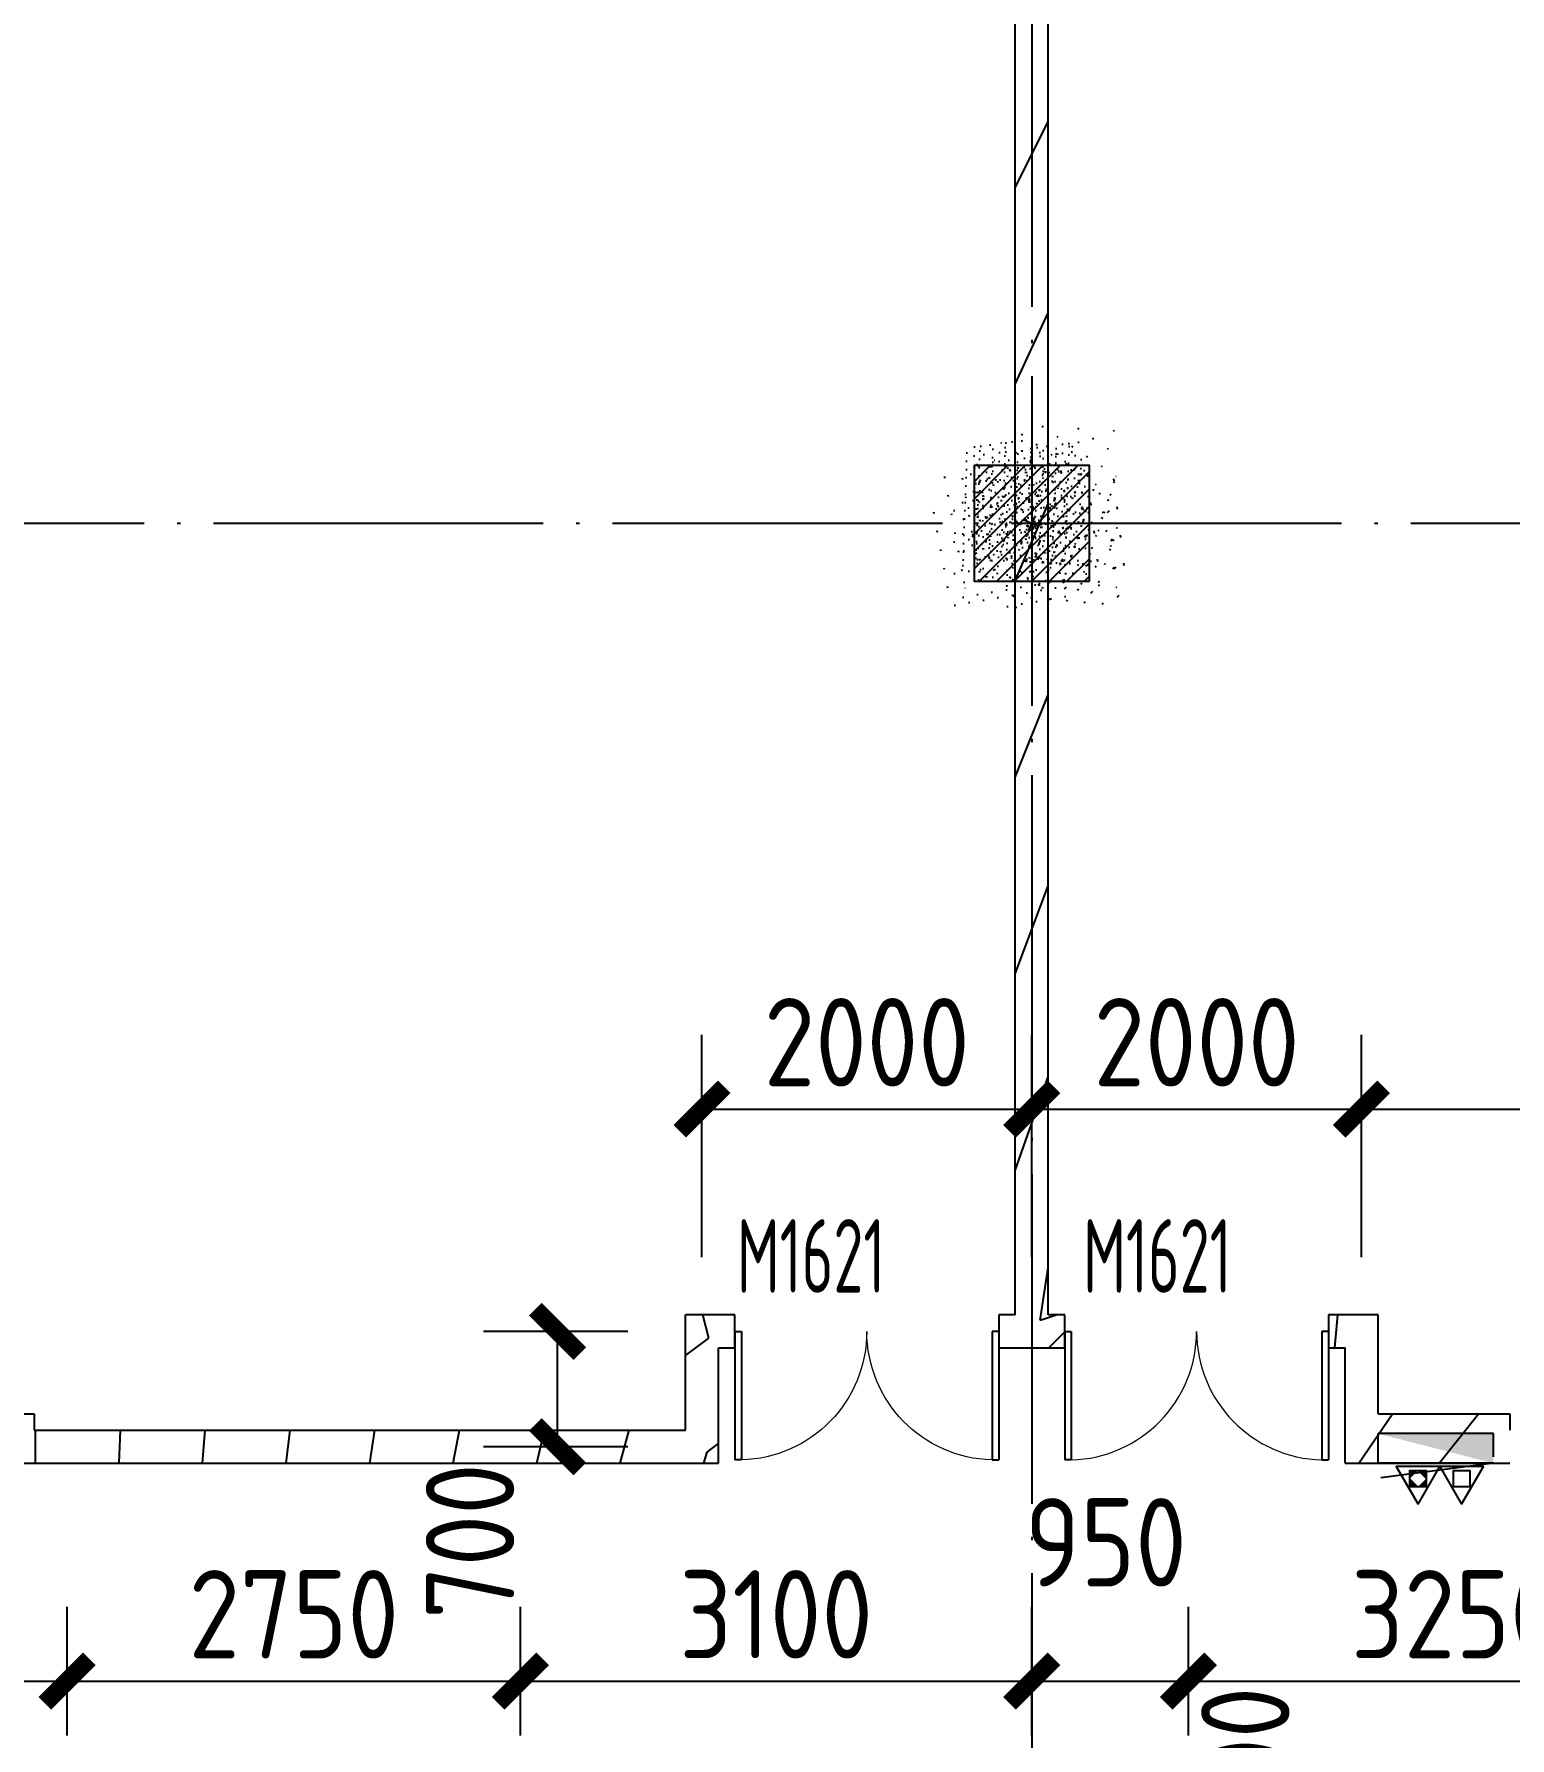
# Model space of a CAD drawing. Header units: inches. Extents: x 0 to 1813292486, y 0 to 3473589894.
# Drawn here: x 600601436 to 600610386, y 3473213153 to 3473223485 of the extents above; entities that cross this region are included whole.
import ezdxf
from ezdxf.xclip import XClip

# ---------------------------------------------------------------- set-up
doc = ezdxf.new("R2010")
doc.units = ezdxf.units.IN
doc.header["$LTSCALE"] = 1000
doc.header["$MEASUREMENT"] = 0
doc.header["$XCLIPFRAME"] = 2
doc.linetypes.add('AX-MALL-GIRD-200$0$DOTE', pattern=[2.4200000000000004, 2, -0.2, 0.02, -0.2])
for name, color, linetype in [('A-Anno-Note', 241, 'Continuous'), ('AX-MALL-DIM-P02$0$A-Anno-Dims', 3, 'Continuous'), ('AX-MALL-DIM-P02$0$A-Detl-Thin', 131, 'Continuous'), ('AX-MALL-GIRD-200$0$A-Grid', 222, 'AX-MALL-GIRD-200$0$DOTE'), ('AX-MALL-P02-200$0$A-Anno-Note', 241, 'Continuous'), ('AX-MALL-WALL-P02$0$A-Anno-Note', 241, 'Continuous'), ('AX-MALL-WALL-P02-QT$0$A-Detl-Patt', 8, 'Continuous'), ('AX-MALL-WALL-P02-QT$0$A-Detl-Thin', 131, 'Continuous'), ('AX-MALL-WALL-P02-QT$0$A-Wall', 2, 'Continuous'), ('AX-MALL-WALL-P02-QT$0$A-Wall-Patt', 13, 'Continuous'), ('AX-MALL-WALL-P02-QT$0$A-Wind', 4, 'Continuous'), ('AX-MALL-WORD-P02$0$A-Wind-Iden', 11, 'Continuous'), ('AX-MALL-ZTKD-P02$0$A-Anno-Note', 241, 'Continuous'), ('PX-MALL-P02-LG$0$P-Exsh', 31, 'Continuous'), ('PX-MALL-P02-LG$0$P-Hydt-Boxx', 221, 'Continuous'), ('SX-MALL-WALL-L-1F~2F$0$S-COLU', 30, 'Continuous'), ('SX-MALL-WALL-L-1F~2F$0$S-PATT-WALL', 83, 'Continuous'), ('SX-MALL-WALL-L-1F~2F$0$单形心', 4, 'Continuous')]:
    doc.layers.add(name, color=color, linetype=linetype)
doc.styles.add('AX-MALL-DIM-P02$0$_TCH_DIM_T3', font='gbenor.shx')
doc.styles.add('AX-MALL-WORD-P02$0$_TCH_WINDOW', font='gbenor.shx', dxfattribs={"bigfont": 'gbcbig.shx'})
doc.dimstyles.new('AX-MALL-DIM-P02$0$_TCH_ARCH&&180', dxfattribs={"dimtxt": 535.5, "dimasz": 270, "dimexe": 450, "dimexo": 450, "dimgap": 137.25, "dimtad": 1, "dimdec": 0, "dimzin": 0, "dimdsep": 46, "dimtxsty": 'AX-MALL-DIM-P02$0$_TCH_DIM_T3', "dimblk": 'AX-MALL-DIM-P02$0$_ArchTick', "dimcen": 0.09, "dimclrt": 7, "dimazin": 2, "dimtfac": 1, "dimtdec": 0, "dimtix": 1, "dimtmove": 2, "dimatfit": 3, "dimfxl": 500, "dimtolj": 1, "dimtzin": 0, "dimarcsym": 0})
pattern_1 = [(45, (0, 359.0227), (-353.55353201463, 353.55353201463), [])]

# ---------------------------------------------------------------- blocks, each defined once
blk = doc.blocks.new('AX-MALL-WORD-P02')
at = {"layer": 'AX-MALL-WORD-P02$0$A-Wind-Iden', "style": 'AX-MALL-WORD-P02$0$_TCH_WINDOW', "width": 0.7}
for p in [(600408649.5015903, 3473066415.639458), (600410617.3867009, 3473065682.544511)]:
    blk.add_text('M1621', height=446.25, rotation=339.5681612302259, dxfattribs=at).set_placement(p)
blk = doc.blocks.new('AX-MALL-GIRD-200')
at = {"layer": 'AX-MALL-GIRD-200$0$A-Grid'}
for p, q in [((600440989.2693273, 3473148104.021239), (600402259.7303778, 3473044140.294158)), ((600221348.6739725, 3473141169.504273), (600579244.6780716, 3473007842.740992))]:
    blk.add_line(p, q, dxfattribs=at)
blk = doc.blocks.new('AX-MALL-WALL-P02-QT$0$tj')
at = {"layer": 'AX-MALL-WALL-P02-QT$0$A-Detl-Patt'}
h = blk.add_hatch(dxfattribs=at)
h.set_pattern_fill('STEEL', color=256, scale=100.0000000000001, angle=50.43183869082386)
h.set_pattern_definition([(75.00000000004839, (-14278.19445574284, 156289.8254051208), (-153.3407249234246, 41.08752340989569), []), (75.00000000004839, (-14317.88195610046, 156358.5661673546), (-153.3407249234246, 41.08752340989569), [])])
edge = h.paths.add_edge_path()
edge.add_line((88101.273016572, 47666.64152574539), (87883.93542659283, 47459.84604215622))
edge.add_line((87883.93542659283, 47459.84604215622), (91571.54751467705, 43584.64122533798))
edge.add_arc((262949.389629302, 558937.705083496), 543101.4133620498, 251.6057364187558, 260.0288666978238)
edge.add_arc((172180.8466627672, -2862.146247219684), 27099.9982179492, 64.7128659603706, 96.9316049602786, ccw=False)
edge.add_arc((262948.9730309481, 558936.3205539446), 543099.9677998082, 261.6155114784545, 271.7251478115656)
edge.add_line((279298.9759148359, 16082.51663446426), (279298.9759315252, 16382.65274763107))
edge.add_arc((262948.9742454757, 558936.3204835369), 542799.9676941936, 261.62020364125146, 271.7261014454634, ccw=False)
edge.add_arc((172180.8456921196, -2862.14609140989), 27400.00151046549, 64.80631838577902, 96.83815911678944)
edge.add_arc((262949.394896181, 558937.7037490648), 542801.4137571028, 251.6136389015772, 260.02417327084333, ccw=False)
edge.add_line((91737.26096642017, 43845.69257831573), (88101.273016572, 47666.64152574539))
blk = doc.blocks.new('SX-MALL-WALL-L-1F~2F$0$BANWANG_XINGXIN')
at = {"color": 0}
for points in [[(0.7071067811865476, 0.7071067811865475), (-0.7071067811865477, -0.7071067811865475)], [(-0.7071067811865475, 0.7071067811865476), (0.7071067811865474, -0.7071067811865477)]]:
    blk.add_lwpolyline(points, dxfattribs=at)
blk = doc.blocks.new('SX-MALL-WALL-L-1F~2F')
at = {"layer": 'SX-MALL-WALL-L-1F~2F$0$S-PATT-WALL'}
h = blk.add_hatch(dxfattribs=at)
h.set_pattern_fill('钢筋混凝土', color=256, scale=15, pattern_type=2)
h.set_pattern_definition([(24.56816131876918, (600332848.5159376, 3473133887.589986), (-31.18316060756021, 68.21004687377882), []), (29.56816131876925, (600332848.5159376, 3473133887.589986), (97.53445422577846, -46.37920049590846), [11.25, -123.75]), (334.5681613187692, (600332848.5159376, 3473133887.589986), (19.88439775835759, 112.9961142864107), [9, -99]), (80.01956131876923, (600332856.6438087, 3473133883.725054), (117.4189029535321, 66.61682170576017), [9.5610285, -105.1713168]), (25.75236131876919, (600332858.9887226, 3473133915.702631), (141.3476152674957, -79.15081590010527), [16.87499999999951, -185.624999999996]), (76.20376131876925, (600332870.7676862, 3473133909.106722), (182.3878362713222, 87.98253900728311), [14.3415432, -157.75695]), (330.7523613187692, (600332858.9887226, 3473133915.702631), (182.387767611897, 87.98268144025062), [13.49999999999975, -148.499999999996]), (0.5681613187692669, (600332870.4268485, 3473133903.438077), (62.82047321120105, -87.84980446922418), [11.25, -123.75]), (305.5681613187692, (600332870.4268485, 3473133903.438077), (72.17288940056439, 89.18848105901375), [9, -99]), (51.01956131876926, (600332875.6618832, 3473133896.117257), (134.9933625470349, 1.33857134020591), [9.5610285, -105.1713168]), (17.06816131876921, (600332848.5159376, 3473133887.589986), (19.14085714793764, 46.15589493924091), [0.75, -97.8, 0.75, -100.5, 0.75, -99.375]), (347.0681613187692, (600332848.5159376, 3473133887.589986), (57.63084699394109, 41.66442757030211), [0.75, -57.3, 0.75, -95.55, 0.75, -37.875]), (307.0681613187692, (600332817.1703391, 3473133899.267141), (73.85474001336534, -31.12342331039777), [0.75, -37.5, 0.75, -117, 0.75, -155.25]), (297.0681613187692, (600332803.1140169, 3473133904.503534), (87.2164167648191, -16.46683781742514), [0.75, -48.75, 0.75, -77.69999999999999, 0.75, -110.25])])
h.paths.add_polyline_path([(600412159.895927, 3473069713.227699), (600412404.260909, 3473070369.189402), (600411748.2992061, 3473070613.554384), (600411503.934224, 3473069957.592681)])
at = {"layer": 'SX-MALL-WALL-L-1F~2F$0$S-COLU'}
blk.add_lwpolyline([(600412159.895927, 3473069713.227699), (600412404.260909, 3473070369.189402), (600411748.2992061, 3473070613.554384), (600411503.934224, 3473069957.592681)], close=True, dxfattribs=at)
at = {"layer": 'SX-MALL-WALL-L-1F~2F$0$单形心', "xscale": 50, "yscale": 50, "zscale": 50}
blk.add_blockref('SX-MALL-WALL-L-1F~2F$0$BANWANG_XINGXIN', (600411954.0975665, 3473070163.391042), dxfattribs=at)
blk = doc.blocks.new('SX-MALL-WALL-L-2F~3F')
ref = blk.add_blockref('SX-MALL-WALL-L-1F~2F', (0, 0))
XClip(ref).set_block_clipping_path([(600349769.7341375, 3473074679.418533), (600357001.7302529, 3473071985.287766), (600356499.8725733, 3473070638.124951), (600359302.5086629, 3473069594.060767), (600362345.1765132, 3473077761.653201), (600381551.4312518, 3473070606.759726), (600391553.7259278, 3473066880.611454), (600387749.827644, 3473056669.608357), (600391632.1759799, 3473055223.319679), (600395635.5522461, 3473065969.791956), (600406982.2408491, 3473061742.817497), (600403058.8006672, 3473051210.921831), (600412723.2437257, 3473047610.6332), (600445093.3740637, 3473134503.466942), (600393055.2444371, 3473153889.197227), (600387463.4997383, 3473138878.984498), (600380158.3525343, 3473141600.366193), (600382830.751978, 3473148774.027779), (600388210.8522022, 3473146769.782572), (600390696.2253517, 3473153441.399696), (600277474.697425, 3473195619.741203), (600273446.9822528, 3473184807.934726), (600257129.111771, 3473190886.82031), (600241575.9633431, 3473149136.690594), (600258197.8999482, 3473142944.531458), (600255239.7303221, 3473135003.762026), (600263182.3271956, 3473132044.911624), (600260741.6763649, 3473125493.34496), (600269350.4970673, 3473122286.306632), (600271511.1407766, 3473128086.235537), (600286270.1853781, 3473122588.058336), (600284109.5416689, 3473116788.129431), (600282580.7823727, 3473112684.400902), (600291840.7574171, 3473109234.788475), (600290827.7957876, 3473106515.642598), (600293360.405141, 3473105572.171298), (600294731.2544166, 3473109252.0137), (600323175.4764534, 3473098655.706329), (600321336.3302773, 3473093718.790065), (600344750.773286, 3473084996.222976), (600341987.4689643, 3473077578.540671), (600344583.6790427, 3473076611.376234), (600346015.5062013, 3473080454.904757), (600351201.5612961, 3473078522.947055)])
blk = doc.blocks.new('SX-MALL-WALL-2F~3F')
blk.add_blockref('SX-MALL-WALL-L-2F~3F', (0, 0))
blk = doc.blocks.new('AX-MALL-WALL-P02-QT$0$$DorLib2D$00000002')
for p, q in [((-0.5, -5.684341886080802e-17), (-0.5000000000000007, 0.4875)), ((-0.4750000000000007, 0.4875), (-0.5000000000000007, 0.4875)), ((-0.475, -2.842170943040401e-17), (-0.4750000000000007, 0.4875)), ((0.475, -2.842170943040401e-17), (0.4750000000000007, 0.4875)), ((0.4750000000000007, 0.4875), (0.5000000000000007, 0.4875)), ((0.5, -5.684341886080802e-17), (0.5000000000000007, 0.4875)), ((-0.5, -5.684341886080802e-17), (-0.475, -2.842170943040401e-17)), ((0.5, -5.684341886080802e-17), (0.475, -2.842170943040401e-17))]:
    blk.add_line(p, q)
at = {"lineweight": 13}
for centre, start, end in [((-0.4875, -4.263256414560601e-17), 0, 88.53071641864632), ((0.4875, -4.263256414560601e-17), 91.4692835813537, 180)]:
    blk.add_arc(centre, 0.4875, start, end, dxfattribs=at)
blk = doc.blocks.new('AX-MALL-WALL-P02-QT')
at = {"layer": 'AX-MALL-WALL-P02-QT$0$A-Wall-Patt'}
h = blk.add_hatch(dxfattribs=at)
h.set_pattern_fill('普通砖', color=256, scale=200, style=0)
h.set_pattern_definition(pattern_1)
h.paths.add_polyline_path([(600410255.1791173, 3473065602.895396), (600410372.1607875, 3473065630.458656), (600417203.2200052, 3473083967.428199), (600417003.3865858, 3473084003.918411), (600410184.743158, 3473065700.277222)])
h = blk.add_hatch(dxfattribs=at)
h.set_pattern_fill('普通砖', color=256, scale=200, style=0)
h.set_pattern_definition(pattern_1)
h.paths.add_polyline_path([(600403649.9424675, 3473067494.400949), (600403357.7969884, 3473067283.093071), (600404294.8851358, 3473066934.000239), (600404399.6129853, 3473067215.126683)])
h = blk.add_hatch(dxfattribs=at)
h.set_pattern_fill('普通砖', color=256, scale=200, style=0)
h.set_pattern_definition(pattern_1)
h.paths.add_polyline_path([(600404364.7037022, 3473067121.417868), (600404294.8851359, 3473066934.000239), (600408183.8009453, 3473065485.264987), (600408066.2018824, 3473065742.501183)])
h = blk.add_hatch(dxfattribs=at)
h.set_pattern_fill('普通砖', color=256, scale=200, style=0)
h.set_pattern_definition(pattern_1)
h.paths.add_polyline_path([(600408066.2018824, 3473065742.501183), (600408183.8009453, 3473065485.264987), (600408428.1659275, 3473066141.22669), (600408310.5668646, 3473066398.462885)])
h = blk.add_hatch(dxfattribs=at)
h.set_pattern_fill('普通砖', color=256, scale=200, style=0)
h.set_pattern_definition(pattern_1)
h.paths.add_polyline_path([(600408428.1659275, 3473066141.22669), (600408521.8747432, 3473066106.317406), (600408591.6933095, 3473066293.735035), (600408310.5668646, 3473066398.462885)])
h = blk.add_hatch(dxfattribs=at)
h.set_pattern_fill('普通砖', color=256, scale=200, style=0)
h.set_pattern_definition(pattern_1)
h.paths.add_polyline_path([(600410184.743158, 3473065700.277222), (600410091.0343444, 3473065735.186504), (600410021.215778, 3473065547.768875), (600410208.6334064, 3473065477.950309), (600410255.1791162, 3473065602.895396)])
h = blk.add_hatch(dxfattribs=at)
h.set_pattern_fill('普通砖', color=256, scale=200, style=0)
h.set_pattern_definition(pattern_1)
h.paths.add_polyline_path([(600410208.6334035, 3473065477.950311), (600410396.0510334, 3473065408.131744), (600410465.8695993, 3473065595.549374), (600410372.1607875, 3473065630.458656), (600410255.1791173, 3473065602.895396)])
h = blk.add_hatch(dxfattribs=at)
h.set_pattern_fill('普通砖', color=256, scale=200, style=0)
h.set_pattern_definition(pattern_1)
h.paths.add_polyline_path([(600412246.3370789, 3473064932.272996), (600411965.210635, 3473065037.000845), (600411895.3920691, 3473064849.583216), (600411989.1008834, 3473064814.673934)])
h = blk.add_hatch(dxfattribs=at)
h.set_pattern_fill('普通砖', color=256, scale=200, style=0)
h.set_pattern_definition(pattern_1)
h.paths.add_polyline_path([(600411744.7359016, 3473064158.712228), (600412036.88138, 3473064370.020106), (600412246.3370789, 3473064932.272996), (600411989.1008834, 3473064814.673934)])
h = blk.add_hatch(dxfattribs=at)
h.set_pattern_fill('普通砖', color=256, scale=200, style=0)
h.set_pattern_definition(pattern_1)
h.paths.add_polyline_path([(600412036.88138, 3473064370.020106), (600411744.7359016, 3473064158.712228), (600412681.8240476, 3473063809.619397), (600412786.551897, 3473064090.745841)])
at = {"layer": 'AX-MALL-WALL-P02-QT$0$A-Wall'}
for p, q in [((600410184.743158, 3473065700.277222), (600417003.3865858, 3473084003.918411)), ((600410372.1607875, 3473065630.458656), (600417203.2200052, 3473083967.428199)), ((600403649.9424675, 3473067494.400949), (600404399.6129853, 3473067215.126683)), ((600403357.7969884, 3473067283.093071), (600404294.8851358, 3473066934.000239)), ((600404399.6129853, 3473067215.126683), (600404364.7037022, 3473067121.417868)), ((600404364.7037022, 3473067121.417868), (600408066.2018824, 3473065742.501183)), ((600404294.8851359, 3473066934.000239), (600408183.8009453, 3473065485.264987)), ((600408066.2018824, 3473065742.501183), (600408310.5668646, 3473066398.462885)), ((600408591.6933095, 3473066293.735035), (600408310.5668646, 3473066398.462885)), ((600408521.8747432, 3473066106.317406), (600408591.6933095, 3473066293.735035)), ((600408183.8009453, 3473065485.264987), (600408428.1659275, 3473066141.22669)), ((600408428.1659275, 3473066141.22669), (600408521.8747432, 3473066106.317406)), ((600410091.0343444, 3473065735.186504), (600410021.215778, 3473065547.768875)), ((600410184.743158, 3473065700.277222), (600410091.0343444, 3473065735.186504)), ((600410465.8695993, 3473065595.549374), (600410372.1607875, 3473065630.458656)), ((600410021.215778, 3473065547.768875), (600410208.6334064, 3473065477.950309)), ((600410396.0510334, 3473065408.131744), (600410465.8695993, 3473065595.549374)), ((600410208.6334035, 3473065477.950311), (600410396.0510334, 3473065408.131744)), ((600411965.210635, 3473065037.000845), (600411895.3920691, 3473064849.583216)), ((600412246.3370789, 3473064932.272996), (600411965.210635, 3473065037.000845)), ((600412036.88138, 3473064370.020106), (600412246.3370789, 3473064932.272996)), ((600411744.7359016, 3473064158.712228), (600411989.1008834, 3473064814.673934)), ((600411895.3920691, 3473064849.583216), (600411989.1008834, 3473064814.673934)), ((600412036.88138, 3473064370.020106), (600412786.551897, 3473064090.745841)), ((600411744.7359016, 3473064158.712228), (600412681.8240476, 3473063809.619397)), ((600412786.551897, 3473064090.745841), (600412751.6426142, 3473063997.037026))]:
    blk.add_line(p, q, dxfattribs=at)
at = {"layer": 'AX-MALL-WALL-P02-QT$0$A-Detl-Thin'}
blk.add_blockref('SX-MALL-WALL-2F~3F', (0, 0), dxfattribs=at)
at = {"layer": 'AX-MALL-WALL-P02-QT$0$A-Detl-Thin', "rotation": 339.5681613091762}
blk.add_blockref('AX-MALL-WALL-P02-QT$0$tj', (600144118.6961328, 3473128496.287411), dxfattribs=at)
at = {"layer": 'AX-MALL-WALL-P02-QT$0$A-Wind'}
blk.add_blockref('AX-MALL-GIRD-200', (0, 0), dxfattribs=at)
at = {"layer": 'AX-MALL-WALL-P02-QT$0$A-Wind', "xscale": 1600, "zscale": 200}
for p, yscale, rotation in [((600409306.4545438, 3473065920.751956), -1600, 339.5681613008772), ((600411180.6308342, 3473065222.566295), 1600, 159.5681614000214)]:
    blk.add_blockref('AX-MALL-WALL-P02-QT$0$$DorLib2D$00000002', p, dxfattribs=dict(at, yscale=yscale, rotation=rotation))
blk = doc.blocks.new('AX-MALL-WALL-P02')
at = {"layer": 'AX-MALL-WALL-P02$0$A-Anno-Note'}
blk.add_blockref('AX-MALL-WORD-P02', (0, 0), dxfattribs=at)
blk.add_blockref('AX-MALL-WALL-P02-QT', (0, 0), dxfattribs=at)
blk = doc.blocks.new('PX-MALL-P02-LG$0$XHS1')
at = {"layer": 'PX-MALL-P02-LG$0$P-Hydt-Boxx', "ltscale": 0.7}
for p, q in [((350.0030006170273, 240), (-332.898939371109, 327.2950124740601)), ((350.0030006170273, 240), (-349.9969996213913, 240)), ((-349.9969997406006, 239.9999995231628), (-349.9969996213913, 60)), ((350.0030003786087, 200), (350.003000497818, 60)), ((350.0030006170273, 60), (-349.996999502182, 60))]:
    blk.add_line(p, q, dxfattribs=at)
blk.add_solid([(350.0030006170273, 240), (350.0030002593994, 60.00000047683716), (-349.9969996213913, 60)], dxfattribs=at)
blk = doc.blocks.new('PX-MALL-P02-LG$0$MHQ')
at = {"layer": 'PX-MALL-P02-LG$0$P-Exsh', "ltscale": 0.7}
h = blk.add_hatch(dxfattribs=at)
h.set_pattern_fill('ANSI31', color=256, scale=25, style=0)
h.set_pattern_definition([(45, (-160019.2306599375, -42228.3236173685), (-28.0633003783411, 28.0633003783411), [])])
h.paths.add_polyline_path([(-75.0000000015425, 185.1731819980414), (75, 185.1731819980414), (75, 35.17318199802685), (-75.0000000015425, 35.17318199802685)])
for points in [[(0, 346.4101615137042), (-200, -1.455191522836685e-11), (200, -1.455191522836685e-11)], [(0, 346.4101615137042), (-200, -1.455191522836685e-11), (200, -1.455191522836685e-11)], [(0, 346.4101615137042), (-200, -1.455191522836685e-11), (200, -1.455191522836685e-11)], [(-75.0000000015425, 185.1731819980414), (75, 185.1731819980414), (75, 35.17318199802685), (-75.0000000015425, 35.17318199802685)]]:
    blk.add_lwpolyline(points, close=True, dxfattribs=at)
blk = doc.blocks.new('PX-MALL-P02-LG$0$20200929200250')
at = {"layer": 'PX-MALL-P02-LG$0$P-Exsh', "ltscale": 0.7, "xscale": 0.6600000001490116, "yscale": 0.6600000001490116, "zscale": 0.6600000001490116}
for p in [(-132.0000001192093, 40), (131.9999997615814, 40)]:
    blk.add_blockref('PX-MALL-P02-LG$0$MHQ', p, dxfattribs=at)
blk = doc.blocks.new('PX-MALL-P02-LG$0$20211220143732')
at = {"layer": 'PX-MALL-P02-LG$0$P-Exsh'}
blk.add_blockref('PX-MALL-P02-LG$0$20200929200250', (-374.9999999407155, 219.6219584928522), dxfattribs=at)
at = {"layer": 'PX-MALL-P02-LG$0$P-Hydt-Boxx', "ltscale": 0.7, "xscale": -1}
blk.add_blockref('PX-MALL-P02-LG$0$XHS1', (-349.9969999989844, 0), dxfattribs=at)
blk = doc.blocks.new('PX-MALL-P02-LG')
at = {"layer": 'PX-MALL-P02-LG$0$P-Exsh', "rotation": 159.5681624201094}
blk.add_blockref('PX-MALL-P02-LG$0$20211220143732', (600412015.9358089, 3473064313.794818), dxfattribs=at)
blk = doc.blocks.new('AX-MALL-ZTKD-P02')
at = {"layer": 'AX-MALL-ZTKD-P02$0$A-Anno-Note'}
blk.add_blockref('AX-MALL-GIRD-200', (0, 0), dxfattribs=at)
blk = doc.blocks.new('AX-MALL-DIM-P02$0$_ArchTick')
at = {"color": 0, "linetype": 'ByBlock', "const_width": 0.4}
blk.add_lwpolyline([(-0.5, -0.5), (0.5, 0.5)], dxfattribs=at)
blk = doc.blocks.new('*D759')
at = {"layer": 'AX-MALL-DIM-P02$0$A-Anno-Dims', "color": 0, "lineweight": -2, "transparency": 16777216}
for p, q in [((600408526.45817, 3473066691.534454), (600408997.0908796, 3473067954.878451)), ((600408839.9991053, 3473067533.188786), (600410714.1753991, 3473066835.003122)), ((600410400.6344638, 3473065993.348791), (600410871.2671733, 3473067256.692788))]:
    blk.add_line(p, q, dxfattribs=at)
at = {"layer": 'AX-MALL-DIM-P02$0$A-Anno-Dims', "color": 0, "lineweight": -2, "transparency": 16777216, "xscale": 270, "yscale": 270, "zscale": 270}
for p, rotation in [((600408839.9991053, 3473067533.188786), 159.5681613148703), ((600410714.1753991, 3473066835.003122), 339.5681613148703)]:
    blk.add_blockref('AX-MALL-DIM-P02$0$_ArchTick', p, dxfattribs=dict(at, rotation=rotation))
at = {"layer": 'AX-MALL-DIM-P02$0$A-Anno-Dims', "color": 7, "transparency": 16777216, "insert": (600409918.4698489, 3473067563.616653), "char_height": 535.5, "attachment_point": 5, "rotation": 339.5681613148703, "style": 'AX-MALL-DIM-P02$0$_TCH_DIM_T3'}
blk.add_mtext('\\A1;2000', dxfattribs=at)
blk = doc.blocks.new('*D760')
at = {"layer": 'AX-MALL-DIM-P02$0$A-Anno-Dims', "color": 0, "lineweight": -2, "transparency": 16777216}
for p, q in [((600410400.6344635, 3473065993.34879), (600410871.2671728, 3473067256.692787)), ((600410714.1753986, 3473066835.003121), (600412588.3516893, 3473066136.817459)), ((600412274.8107543, 3473065295.163128), (600412745.4434636, 3473066558.507125))]:
    blk.add_line(p, q, dxfattribs=at)
at = {"layer": 'AX-MALL-DIM-P02$0$A-Anno-Dims', "color": 0, "lineweight": -2, "transparency": 16777216, "xscale": 270, "yscale": 270, "zscale": 270}
for p, rotation in [((600410714.1753986, 3473066835.003121), 159.5681613118598), ((600412588.3516893, 3473066136.817459), 339.5681613118597)]:
    blk.add_blockref('AX-MALL-DIM-P02$0$_ArchTick', p, dxfattribs=dict(at, rotation=rotation))
at = {"layer": 'AX-MALL-DIM-P02$0$A-Anno-Dims', "color": 7, "transparency": 16777216, "insert": (600411792.6461409, 3473066865.43099), "char_height": 535.5, "attachment_point": 5, "rotation": 339.5681613118598, "style": 'AX-MALL-DIM-P02$0$_TCH_DIM_T3'}
blk.add_mtext('\\A1;2000', dxfattribs=at)
blk = doc.blocks.new('*D761')
at = {"layer": 'AX-MALL-DIM-P02$0$A-Anno-Dims', "color": 0, "lineweight": -2, "transparency": 16777216}
for p, q in [((600412274.8107548, 3473065295.163129), (600412745.4434638, 3473066558.507126)), ((600412588.3516896, 3473066136.81746), (600416242.9954689, 3473064775.355414)), ((600415929.4545338, 3473063933.701083), (600416400.0872431, 3473065197.04508))]:
    blk.add_line(p, q, dxfattribs=at)
at = {"layer": 'AX-MALL-DIM-P02$0$A-Anno-Dims', "color": 0, "lineweight": -2, "transparency": 16777216, "xscale": 270, "yscale": 270, "zscale": 270}
for p, rotation in [((600412588.3516896, 3473066136.81746), 159.5681613147865), ((600416242.9954689, 3473064775.355414), 339.5681613147865)]:
    blk.add_blockref('AX-MALL-DIM-P02$0$_ArchTick', p, dxfattribs=dict(at, rotation=rotation))
at = {"layer": 'AX-MALL-DIM-P02$0$A-Anno-Dims', "color": 7, "transparency": 16777216, "insert": (600414557.0561762, 3473065835.607136), "char_height": 535.5, "attachment_point": 5, "rotation": 339.5681613147865, "style": 'AX-MALL-DIM-P02$0$_TCH_DIM_T3'}
blk.add_mtext('\\A1;3900', dxfattribs=at)
blk = doc.blocks.new('*D766')
at = {"layer": 'AX-MALL-DIM-P02$0$A-Anno-Dims', "color": 0, "lineweight": -2, "transparency": 16777216}
for p, q in [((600407947.67673, 3473066426.936563), (600407127.4807539, 3473066732.483631)), ((600407304.8054372, 3473065919.430154), (600407549.1704198, 3473066575.391857)), ((600407703.3117473, 3473065770.97486), (600406883.1157713, 3473066076.521928))]:
    blk.add_line(p, q, dxfattribs=at)
at = {"layer": 'AX-MALL-DIM-P02$0$A-Anno-Dims', "color": 0, "lineweight": -2, "transparency": 16777216, "xscale": 270, "yscale": 270, "zscale": 270}
for p, rotation in [((600407549.1704198, 3473066575.391857), 69.56816128795056), ((600407304.8054372, 3473065919.430154), 249.5681612879506)]:
    blk.add_blockref('AX-MALL-DIM-P02$0$_ArchTick', p, dxfattribs=dict(at, rotation=rotation))
at = {"layer": 'AX-MALL-DIM-P02$0$A-Anno-Dims', "color": 7, "transparency": 16777216, "insert": (600406607.5479858, 3473065568.830882), "char_height": 535.5, "attachment_point": 5, "rotation": 69.56816128795056, "style": 'AX-MALL-DIM-P02$0$_TCH_DIM_T3'}
blk.add_mtext('\\A1;700', dxfattribs=at)
blk = doc.blocks.new('*D771')
at = {"layer": 'AX-MALL-DIM-P02$0$A-Anno-Dims', "color": 0, "lineweight": -2, "transparency": 16777216}
for p, q in [((600397580.9546025, 3473067674.362846), (600397853.0310514, 3473068404.71189)), ((600397695.9392772, 3473067983.022224), (600404021.2842695, 3473065626.645612)), ((600403906.2995948, 3473065317.986235), (600404178.3760437, 3473066048.335278))]:
    blk.add_line(p, q, dxfattribs=at)
at = {"layer": 'AX-MALL-DIM-P02$0$A-Anno-Dims', "color": 0, "lineweight": -2, "transparency": 16777216, "xscale": 270, "yscale": 270, "zscale": 270}
for p, rotation in [((600397695.9392772, 3473067983.022224), 159.5681613309271), ((600404021.2842695, 3473065626.645612), 339.5681613309271)]:
    blk.add_blockref('AX-MALL-DIM-P02$0$_ArchTick', p, dxfattribs=dict(at, rotation=rotation))
at = {"layer": 'AX-MALL-DIM-P02$0$A-Anno-Dims', "color": 7, "transparency": 16777216, "insert": (600400999.99437, 3473067184.354618), "char_height": 535.5, "attachment_point": 5, "rotation": 339.5681613309271, "style": 'AX-MALL-DIM-P02$0$_TCH_DIM_T3'}
blk.add_mtext('\\A1;6750', dxfattribs=at)
blk = doc.blocks.new('*D772')
at = {"layer": 'AX-MALL-DIM-P02$0$A-Anno-Dims', "color": 0, "lineweight": -2, "transparency": 16777216}
for p, q in [((600403906.2995946, 3473065317.986235), (600404178.3760433, 3473066048.335278)), ((600404021.2842693, 3473065626.645612), (600406598.2766727, 3473064666.640326)), ((600406483.291998, 3473064357.980949), (600406755.3684467, 3473065088.329992))]:
    blk.add_line(p, q, dxfattribs=at)
at = {"layer": 'AX-MALL-DIM-P02$0$A-Anno-Dims', "color": 0, "lineweight": -2, "transparency": 16777216, "xscale": 270, "yscale": 270, "zscale": 270}
for p, rotation in [((600404021.2842693, 3473065626.645612), 159.5681613337012), ((600406598.2766727, 3473064666.640326), 339.5681613337012)]:
    blk.add_blockref('AX-MALL-DIM-P02$0$_ArchTick', p, dxfattribs=dict(at, rotation=rotation))
at = {"layer": 'AX-MALL-DIM-P02$0$A-Anno-Dims', "color": 7, "transparency": 16777216, "insert": (600405451.1630678, 3473065526.163669), "char_height": 535.5, "attachment_point": 5, "rotation": 339.5681613337012, "style": 'AX-MALL-DIM-P02$0$_TCH_DIM_T3'}
blk.add_mtext('\\A1;2750', dxfattribs=at)
blk = doc.blocks.new('*D773')
at = {"layer": 'AX-MALL-DIM-P02$0$A-Anno-Dims', "color": 0, "lineweight": -2, "transparency": 16777216}
for p, q in [((600406483.2919979, 3473064357.980949), (600406755.3684468, 3473065088.329992)), ((600406598.2766728, 3473064666.640326), (600409503.3865024, 3473063584.401671)), ((600409388.4018275, 3473063275.742294), (600409660.4782764, 3473064006.091337))]:
    blk.add_line(p, q, dxfattribs=at)
at = {"layer": 'AX-MALL-DIM-P02$0$A-Anno-Dims', "color": 0, "lineweight": -2, "transparency": 16777216, "xscale": 270, "yscale": 270, "zscale": 270}
for p, rotation in [((600406598.2766728, 3473064666.640326), 159.568161329175), ((600409503.3865024, 3473063584.401671), 339.568161329175)]:
    blk.add_blockref('AX-MALL-DIM-P02$0$_ArchTick', p, dxfattribs=dict(at, rotation=rotation))
at = {"layer": 'AX-MALL-DIM-P02$0$A-Anno-Dims', "color": 7, "transparency": 16777216, "insert": (600408192.2141842, 3473064505.041698), "char_height": 535.5, "attachment_point": 5, "rotation": 339.568161329175, "style": 'AX-MALL-DIM-P02$0$_TCH_DIM_T3'}
blk.add_mtext('\\A1;3100', dxfattribs=at)
blk = doc.blocks.new('*D774')
at = {"layer": 'AX-MALL-DIM-P02$0$A-Anno-Dims', "color": 0, "lineweight": -2, "transparency": 16777216}
for p, q in [((600409388.4018273, 3473063275.742294), (600409660.4782763, 3473064006.091338)), ((600410278.498994, 3473062944.154982), (600410550.5754429, 3473063674.504025)), ((600409503.3865023, 3473063584.401671), (600410393.4836689, 3473063252.814359))]:
    blk.add_line(p, q, dxfattribs=at)
at = {"layer": 'AX-MALL-DIM-P02$0$A-Anno-Dims', "color": 0, "lineweight": -2, "transparency": 16777216, "xscale": 270, "yscale": 270, "zscale": 270}
for p, rotation in [((600409503.3865023, 3473063584.401671), 159.568161333025), ((600410393.4836689, 3473063252.814359), 339.568161333025)]:
    blk.add_blockref('AX-MALL-DIM-P02$0$_ArchTick', p, dxfattribs=dict(at, rotation=rotation))
at = {"layer": 'AX-MALL-DIM-P02$0$A-Anno-Dims', "color": 7, "transparency": 16777216, "insert": (600410218.769499, 3473064215.895012), "char_height": 535.5, "attachment_point": 5, "rotation": 339.56816133302505, "style": 'AX-MALL-DIM-P02$0$_TCH_DIM_T3'}
blk.add_mtext('\\A1;950', dxfattribs=at)
blk = doc.blocks.new('*D775')
at = {"layer": 'AX-MALL-DIM-P02$0$A-Anno-Dims', "color": 0, "lineweight": -2, "transparency": 16777216}
for p, q in [((600410278.4989939, 3473062944.154982), (600410550.5754428, 3473063674.504025)), ((600410393.4836688, 3473063252.814359), (600413439.0201458, 3473062118.262658)), ((600413324.0354711, 3473061809.603281), (600413596.1119198, 3473062539.952323))]:
    blk.add_line(p, q, dxfattribs=at)
at = {"layer": 'AX-MALL-DIM-P02$0$A-Anno-Dims', "color": 0, "lineweight": -2, "transparency": 16777216, "xscale": 270, "yscale": 270, "zscale": 270}
for p, rotation in [((600410393.4836688, 3473063252.814359), 159.5681613331885), ((600413439.0201458, 3473062118.262658), 339.5681613331885)]:
    blk.add_blockref('AX-MALL-DIM-P02$0$_ArchTick', p, dxfattribs=dict(at, rotation=rotation))
at = {"layer": 'AX-MALL-DIM-P02$0$A-Anno-Dims', "color": 7, "transparency": 16777216, "insert": (600412057.6345041, 3473063065.059208), "char_height": 535.5, "attachment_point": 5, "rotation": 339.56816133318847, "style": 'AX-MALL-DIM-P02$0$_TCH_DIM_T3'}
blk.add_mtext('\\A1;3250', dxfattribs=at)
blk = doc.blocks.new('*D785')
at = {"layer": 'AX-MALL-DIM-P02$0$A-Anno-Dims', "color": 0, "lineweight": -2, "transparency": 16777216}
for p, q in [((600410391.5146265, 3473062101.701732), (600411259.6925577, 3473061778.279977)), ((600410733.2750417, 3473061654.245307), (600410838.0028917, 3473061935.371752)), ((600410286.7867765, 3473061820.575287), (600411154.9647077, 3473061497.153533))]:
    blk.add_line(p, q, dxfattribs=at)
at = {"layer": 'AX-MALL-DIM-P02$0$A-Anno-Dims', "color": 0, "lineweight": -2, "transparency": 16777216, "xscale": 270, "yscale": 270, "zscale": 270}
for p, rotation in [((600410838.0028917, 3473061935.371752), 69.56816129045623), ((600410733.2750417, 3473061654.245307), 249.5681612904562)]:
    blk.add_blockref('AX-MALL-DIM-P02$0$_ArchTick', p, dxfattribs=dict(at, rotation=rotation))
at = {"layer": 'AX-MALL-DIM-P02$0$A-Anno-Dims', "color": 7, "transparency": 16777216, "insert": (600410540.0727315, 3473062656.707612), "char_height": 535.5, "attachment_point": 5, "rotation": 69.56816129045623, "style": 'AX-MALL-DIM-P02$0$_TCH_DIM_T3'}
blk.add_mtext('\\A1;300', dxfattribs=at)
blk = doc.blocks.new('AX-MALL-DIM-P02')
at = {"layer": 'AX-MALL-DIM-P02$0$A-Detl-Thin'}
blk.add_blockref('AX-MALL-ZTKD-P02', (-2.384185791015625e-06, 9.5367431640625e-07), dxfattribs=at)
at = {"layer": 'AX-MALL-DIM-P02$0$A-Anno-Dims'}
for p1, p2, distance, picture, middle in [((600397423.8628283, 3473067252.673181), (600403749.2078205, 3473064896.296569), 779.3813691059235, '*D771', (600400999.99437, 3473067184.354618)), ((600408369.3663958, 3473066269.844788), (600410243.5426896, 3473065571.659124), 1348.159191054245, '*D759', (600409918.4698489, 3473067563.616653)), ((600410243.5426894, 3473065571.659124), (600412117.7189803, 3473064873.473462), 1348.1591899941072, '*D760', (600411792.6461409, 3473066865.43099)), ((600412117.7189804, 3473064873.473462), (600415772.3627596, 3473063512.011416), 1348.1591909710148, '*D761', (600414557.0561762, 3473065835.607136)), ((600403749.2078205, 3473064896.296569), (600406326.2002238, 3473063936.291283), 779.3813691059231, '*D772', (600405451.1630678, 3473065526.163669)), ((600406326.2002237, 3473063936.291283), (600409231.3100532, 3473062854.052628), 779.3813691891534, '*D773', (600408192.2141842, 3473064505.041698)), ((600410121.4072198, 3473062522.465316), (600413166.9436969, 3473061387.913614), 779.3813704464386, '*D775', (600412057.6345041, 3473063065.059208))]:
    dim = blk.add_aligned_dim(p1=p1, p2=p2, distance=distance, dimstyle='AX-MALL-DIM-P02$0$_TCH_ARCH&&180', dxfattribs=at)
    dim.commit()
    dim.dimension.update_dxf_attribs({"geometry": picture, "text_midpoint": middle})
for base, p1, p2, angle, picture, middle in [((600407549.1704198, 3473066575.391857), (600408125.0014135, 3473065613.883085), (600408369.366396, 3473066269.844788), 69.56816130157551, '*D766', (600406607.5479858, 3473065568.830882)), ((600410393.4836689, 3473063252.814359), (600409231.3100533, 3473062854.052628), (600410121.4072198, 3473062522.465316), 339.56816133302505, '*D774', (600410218.769499, 3473064215.895012)), ((600410838.0028917, 3473061935.371752), (600409865.0971106, 3473061977.667062), (600409969.8249607, 3473062258.793507), 69.56816129045623, '*D785', (600410540.0727315, 3473062656.707612))]:
    dim = blk.add_linear_dim(base=base, p1=p1, p2=p2, angle=angle, dimstyle='AX-MALL-DIM-P02$0$_TCH_ARCH&&180', dxfattribs=at)
    dim.commit()
    dim.dimension.update_dxf_attribs({"geometry": picture, "text_midpoint": middle, "dimtype": 129})
blk = doc.blocks.new('AX-MALL-P02-200')
at = {"layer": 'AX-MALL-P02-200$0$A-Anno-Note'}
blk.add_blockref('AX-MALL-WALL-P02', (0, 0), dxfattribs=at)
for name in ['AX-MALL-DIM-P02', 'PX-MALL-P02-LG']:
    blk.add_blockref(name, (0, 0), dxfattribs=at)

msp = doc.modelspace()

# ---------------------------------------------------------------- block references
at = {"layer": 'A-Anno-Note', "rotation": 20.43183869077545}
msp.add_blockref('AX-MALL-P02-200', (1250392458.527329, 9048125.682563305), dxfattribs=at)

doc.saveas('drawing.dxf')
